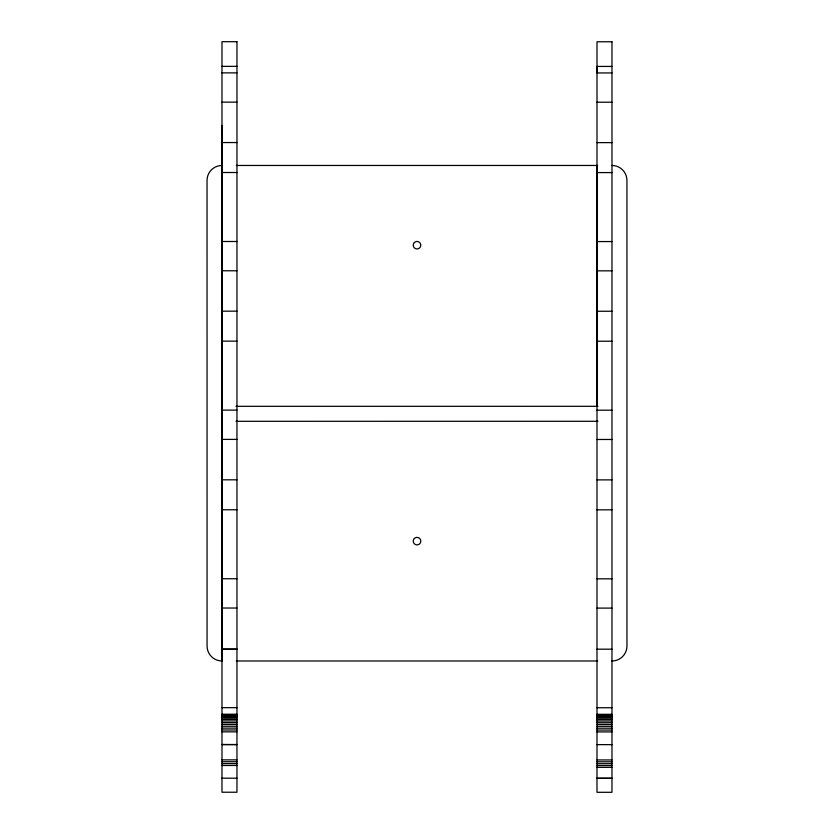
<?xml version="1.0" encoding="UTF-8"?>
<svg xmlns="http://www.w3.org/2000/svg" width="834" height="834" viewBox="0 0 834 834"><rect width="100%" height="100%" fill="white"/><g stroke="black" fill="none" stroke-linecap="round" stroke-linejoin="round"><path stroke-width="1.25" d="M221.98 165.466L221.98 125.736M596.998 406.325L596.998 165.466M221.98 66.355L236.96 66.355M611.979 66.428L596.998 66.428L596.998 72.944L611.979 72.944M221.98 72.871L236.96 72.871M221.98 102.144L236.96 102.144M596.998 102.217L611.979 102.217M221.98 142.551L236.96 142.551M596.998 142.624L611.979 142.624M236.314 165.466L597.665 165.466M221.98 172.513L236.96 172.513M596.998 172.586L611.979 172.586M221.98 241.495L236.96 241.495M596.998 241.568L611.979 241.568M221.98 270.769L236.96 270.769M596.998 270.841L611.979 270.841M221.98 311.176L236.96 311.176M596.998 311.249L611.979 311.249M221.98 341.137L236.96 341.137M596.998 341.21L611.979 341.21M236.032 406.325L597.978 406.304M221.98 410.119L236.96 410.119M596.998 410.192L611.979 410.192M236.032 421.306L597.978 421.285M221.98 439.403L236.96 439.403M596.998 439.476L611.979 439.476M221.98 479.811L236.96 479.811M596.998 479.884L611.979 479.884M221.98 509.762L236.96 509.762M596.998 509.835L611.979 509.835M221.98 578.744L236.96 578.744M596.998 578.827L611.979 578.827M221.98 608.028L236.96 608.028M596.998 608.101L611.979 608.101M221.98 649.113L236.96 649.113M596.998 649.186L611.979 649.186M221.98 649.248L236.96 649.248M236.335 660.987L597.686 660.987M221.98 707.67L236.96 707.67M596.998 707.743L611.979 707.743M221.98 714.238L236.96 714.238M596.998 714.311L611.979 714.311M221.98 714.863L236.96 714.863M596.998 714.946L611.979 714.946M221.98 715.718L236.96 715.718M596.998 715.791L611.979 715.791M221.98 716.771L236.96 716.771M596.998 716.844L611.979 716.844M221.98 718.001L236.96 718.001M596.998 718.074L611.979 718.074M221.98 719.408L236.96 719.408M596.998 719.481L611.979 719.481M221.98 720.962L236.96 720.962M596.998 721.035L611.979 721.035M221.98 722.63L236.96 722.63M596.998 722.713L611.979 722.713M221.98 724.402L236.96 724.402M596.998 724.475L611.979 724.475M221.98 726.237L236.96 726.237M596.998 726.31L611.979 726.31M221.98 728.113L236.96 728.113M596.998 728.186L611.979 728.186M221.98 729.99L236.96 729.99M596.998 730.063L611.979 730.063M221.98 731.845L236.96 731.845M596.998 731.918L611.979 731.918M596.998 744.616L611.979 744.668M221.98 759.857L236.96 759.857M596.998 759.941L611.979 759.941M221.98 761.734L236.96 761.734M596.998 761.807L611.979 761.807M221.98 763.61L236.96 763.61M596.998 763.694L611.979 763.694M221.98 765.476L236.96 765.476M596.998 765.549L611.979 765.549M596.998 767.353L611.979 767.353M221.98 778.174L236.96 778.226M596.998 778.247L611.979 778.247M596.998 778.299L611.979 778.299M611.979 660.851L611.979 660.987A14.981 14.981 0 0 0 626.959 646.006L626.939 180.436A14.981 14.981 0 0 0 611.968 165.466M414.362 242.548L413.768 243.32A3.743 3.743 0 0 0 413.768 247.062L414.362 247.844A3.743 3.743 0 0 0 419.658 247.844L420.253 247.062A3.743 3.743 0 0 0 420.253 243.32L419.658 242.548A3.743 3.743 0 0 0 414.362 242.548M414.362 538.493L413.768 539.275A3.743 3.743 0 0 0 413.768 543.017L414.362 543.789A3.743 3.743 0 0 0 419.658 543.789L420.253 543.017A3.743 3.743 0 0 0 420.253 539.275L419.658 538.493A3.743 3.743 0 0 0 414.362 538.493M236.96 41.7L221.98 41.7L221.98 792.227L236.96 792.227L236.96 41.7M611.979 41.773L596.998 41.773L596.998 792.3L611.979 792.3L611.979 41.773M236.96 744.543L221.98 744.543L236.96 744.595M222.032 660.987L222.021 165.466A14.981 14.981 0 0 0 207.04 180.436L207.061 646.006A14.981 14.981 0 0 0 222.032 660.987"/></g></svg>
